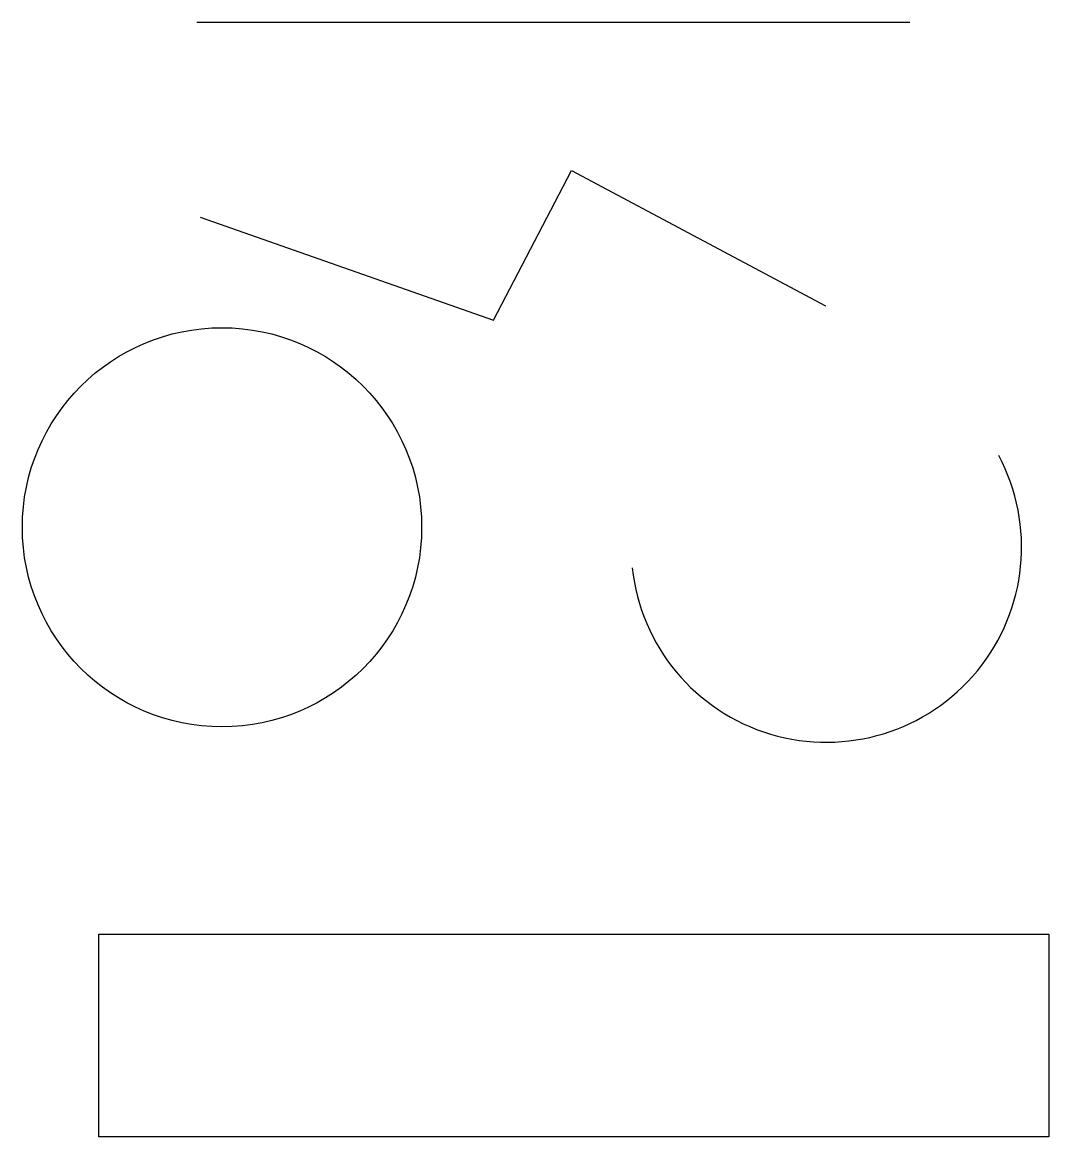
# Model space of a CAD drawing. Header units: millimetres. Extents: x 1929 to 3317, y 730 to 2237.
import ezdxf

# ---------------------------------------------------------------- set-up
doc = ezdxf.new("R2010")
doc.units = ezdxf.units.MM

msp = doc.modelspace()

# ---------------------------------------------------------------- linework, layer by layer
msp.add_line((2165.2, 2237.4), (3128.9, 2237.4))
msp.add_lwpolyline([(2169.4, 1974), (2565.9, 1834.8), (2671.3, 2037.2), (3015, 1853.8)])
msp.add_lwpolyline([(2032.4, 1004.4), (3316.6, 1004.4), (3316.6, 730.4), (2032.4, 730.4)], close=True)
msp.add_circle((2199, 1554.5), 269.9)
msp.add_arc((3016, 1527.7), 263.9, 186.1001, 27.9544)

doc.saveas('drawing.dxf')
